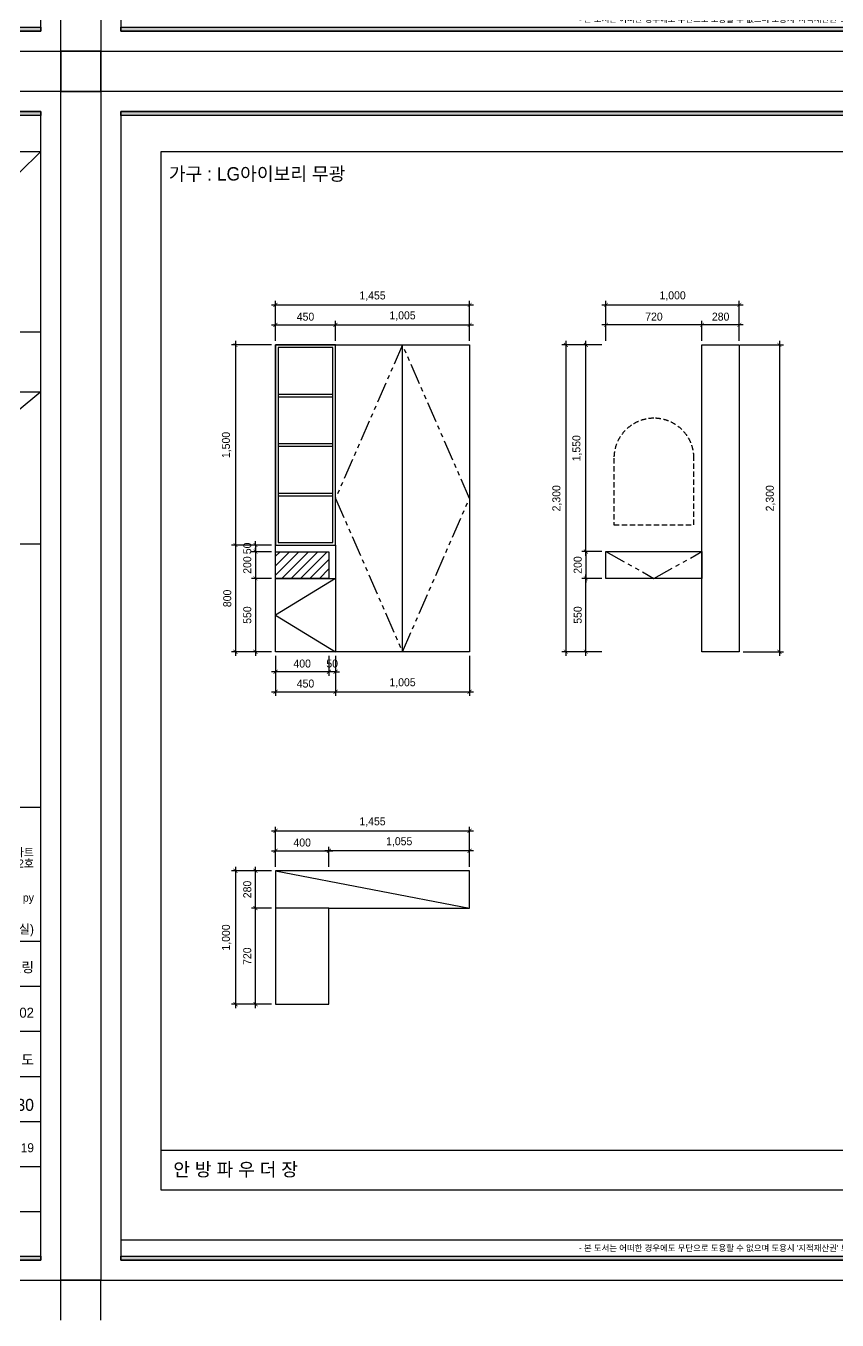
# Model space of a CAD drawing. Header units: inches. Extents: x 4374 to 164780, y 597 to 50243.
# Drawn here: x 86011 to 92093, y 15973 to 25673 of the extents above; entities that cross this region are included whole.
import ezdxf
from ezdxf.enums import TextEntityAlignment as Align

# ---------------------------------------------------------------- set-up
doc = ezdxf.new("R2010")
doc.units = ezdxf.units.IN
doc.header["$LTSCALE"] = 50
doc.header["$MEASUREMENT"] = 0
doc.header["$PDSIZE"] = 700.071425
doc.linetypes.add('DH-HID2', pattern=[1.2, 0.8, -0.4])
doc.linetypes.add('PHANTOM2', pattern=[1.25, 0.625, -0.125, 0.125, -0.125, 0.125, -0.125])
for name, color, linetype in [('0-ELC TEXT', 7, 'Continuous'), ('03-WAL NEW', 3, 'Continuous'), ('06-FUR', 6, 'Continuous'), ('06-LIGHT', 4, 'Continuous'), ('3.기호.계단선', 30, 'Continuous'), ('CO-BATH', 6, 'Continuous'), ('F-SYM', 7, 'Continuous'), ('FORM(YOURNAME)-11', 1, 'Continuous'), ('FORM(YOURNAME)-11 @ 1', 1, 'Continuous')]:
    doc.layers.add(name, color=color, linetype=linetype)
doc.styles.add('HY 울릉도 L', font='')
doc.styles.add('YOURNAME', font='HY울릉도M.TTF')
doc.styles.add('코레일둥고', font='Korail_Round_Gothic_Medium.ttf')
doc.styles.get('HY 울릉도 L').set_extended_font_data('HY울릉도L')
doc.dimstyles.new('30', dxfattribs={"dimscale": 30, "dimtxt": 2, "dimasz": 1, "dimexe": 1, "dimexo": 1, "dimgap": 1, "dimtad": 1, "dimdec": 0, "dimrnd": 0.05, "dimdsep": 46, "dimlunit": 6, "dimtxsty": 'HY 울릉도 L', "dimblk": 'ARCHTICK', "dimcen": 2.5, "dimdle": 1, "dimclrd": 133, "dimclre": 133, "dimclrt": 30, "dimadec": 0, "dimazin": 0, "dimtfac": 1, "dimtdec": 0, "dimtix": 1, "dimtmove": 2, "dimatfit": 3, "dimldrblk": 'ARCHTICK', "dimfxl": 0, "dimlwd": -1, "dimlwe": -1, "dimarcsym": 0})

# ---------------------------------------------------------------- blocks, each defined once
blk = doc.blocks.new('FORM-PLAN')
at = {"layer": 'FORM(YOURNAME)-11'}
h = blk.add_hatch(color=256, dxfattribs=at)
h.dxf.hatch_style = 1
h.paths.add_polyline_path([(-71444, 55115), (10556, 55115), (10556, 54915), (-71444, 54915)])
h.paths.add_polyline_path([(-71444, -2085), (10556, -2085), (10556, -2285), (-71444, -2285)])
at = {"layer": 'Defpoints', "color": 158}
for p, q in [((1346, 53115), (10556, 53115)), ((10556, 53115), (1346, 44093)), ((1346, 44093), (10556, 44093)), ((10556, 41093), (1346, 33504)), ((1346, -1285), (-71444, -1285))]:
    blk.add_line(p, q, dxfattribs=at)
at = {"layer": 'Defpoints', "color": 1}
for points in [[(-72444, 58115), (-72444, 56115), (-74444, 56115)], [(11556, 58115), (11556, 56115), (13556, 56115)], [(-72444, -5285), (-72444, -3285), (-74444, -3285)], [(11556, -5285), (11556, -3285), (13556, -3285)]]:
    blk.add_lwpolyline(points, dxfattribs=at)
at = {"layer": 'Defpoints', "color": 158}
for points in [[(-71444, -2285), (10556, -2285), (10556, 55115), (-71444, 55115)], [(-69444, 53115), (-64, 53115), (-64, 1215), (-69444, 1215)]]:
    blk.add_lwpolyline(points, close=True, dxfattribs=at)
at = {"layer": 'FORM(YOURNAME)-11', "color": 14}
for p, q in [((1346, 41093), (10556, 41093)), ((1346, 33504), (10556, 33504)), ((1346, 20344), (10556, 20344)), ((1346, 13651), (10556, 13651)), ((1346, 11398), (10556, 11398)), ((1346, 9146), (10556, 9146)), ((1346, 6893), (10556, 6893)), ((1346, 4641), (10556, 4641)), ((1346, 2388), (10556, 2388)), ((1346, 136), (10556, 136))]:
    blk.add_line(p, q, dxfattribs=at)
at = {"layer": 'FORM(YOURNAME)-11', "color": 250}
blk.add_lwpolyline([(-72444, -3285), (11556, -3285), (11556, 56115), (-72444, 56115)], close=True, dxfattribs=at)
at = {"layer": 'FORM(YOURNAME)-11'}
for points in [[(-71444, 55115), (10556, 55115), (10556, 54915), (-71444, 54915)], [(-71444, -2085), (10556, -2085), (10556, -2285), (-71444, -2285)]]:
    blk.add_lwpolyline(points, close=True, dxfattribs=at)
at = {"layer": 'FORM(YOURNAME)-11', "color": 1, "style": 'YOURNAME'}
blk.add_text("- 본 도서는 어떠한 경우에도 무단으로 도용할 수 없으며 도용시 '지적재산권' 보호에 관한 법률에 의거, 법적 분쟁이 발생합니다.  또한 본 도서에 관한 모든 저작권은 당사에 있습니다. -", height=300, dxfattribs=at).set_placement((-32990, -1685), align=Align.MIDDLE_CENTER)
at = {"layer": 'FORM(YOURNAME)-11', "color": 3, "style": 'YOURNAME'}
for tag, height, p in [('1', 450, (9905, 18188)), ('2', 450, (9905, 17544)), ('3', 450, (9905, 16257)), ('4', 450, (9905, 14326)), ('5', 515, (9905, 12009)), ('6', 515, (9905, 9757)), ('7', 515, (9905, 7504)), ('8', 515, (9905, 5252)), ('9', 515, (9905, 2999)), ('10', 515, (5655, 811)), ('11', 515, (9905, 747)), ('12', 515, (5655, -1441)), ('13', 515, (9905, -1441))]:
    blk.add_attdef(tag, text='', height=height, dxfattribs=at).set_placement(p, align=Align.MIDDLE_RIGHT)
blk = doc.blocks.new('*U580')
at = {"layer": 'F-SYM', "xscale": 0.15, "yscale": 0.15, "zscale": 0.15}
blk.add_blockref('FORM-PLAN', (84541.1, 25975.3), dxfattribs=at)
blk = doc.blocks.new('*U582')
at = {"layer": 'F-SYM', "xscale": 0.15, "yscale": 0.15, "zscale": 0.15}
blk.add_blockref('FORM-PLAN', (97441.1, 25975.3), dxfattribs=at)
blk = doc.blocks.new('*U583')
at = {"layer": 'F-SYM'}
ref = blk.add_blockref('FORM-PLAN', (84541.1, 16765.3), dxfattribs=dict(at, xscale=0.15, yscale=0.15, zscale=0.15))
ref.add_attrib('4', '2300mm(거실)', dxfattribs={"layer": 'FORM(YOURNAME)-11 @ 1', "color": 3, "height": 67.5, "style": 'YOURNAME'}).set_placement((86071.8, 18903), align=Align.MIDDLE_RIGHT)
ref.add_attrib('3', ' m2 / py', dxfattribs={"layer": 'FORM(YOURNAME)-11 @ 1', "color": 3, "height": 60, "style": 'YOURNAME'}).set_placement((86071.8, 19139.2), align=Align.MIDDLE_RIGHT)
ref.add_attrib('2', '102동 702호', dxfattribs={"layer": 'FORM(YOURNAME)-11 @ 1', "color": 3, "height": 60, "style": 'YOURNAME'}).set_placement((86071.8, 19394.5), align=Align.MIDDLE_RIGHT)
ref.add_attrib('1', '한라중흥아파트', dxfattribs={"layer": 'FORM(YOURNAME)-11 @ 1', "color": 3, "height": 60, "style": 'YOURNAME'}).set_placement((86071.8, 19478.1), align=Align.MIDDLE_RIGHT)
ref.add_attrib('5', '아파트 리모델링', dxfattribs={"layer": 'FORM(YOURNAME)-11 @ 1', "color": 3, "height": 75, "style": 'YOURNAME'}).set_placement((86071.8, 18617.3), align=Align.MIDDLE_RIGHT)
ref.add_attrib('6', '한라중흥 107-702', dxfattribs={"layer": 'FORM(YOURNAME)-11 @ 1', "color": 3, "height": 75, "style": 'YOURNAME'}).set_placement((86071.8, 18276.9), align=Align.MIDDLE_RIGHT)
ref.add_attrib('7', '가 구 상 세 도', dxfattribs={"layer": 'FORM(YOURNAME)-11 @ 1', "color": 3, "height": 75, "style": 'YOURNAME'}).set_placement((86071.8, 17924.2), align=Align.MIDDLE_RIGHT)
ref.add_attrib('8', 'A1:1/00 A3:1/30', dxfattribs={"layer": 'FORM(YOURNAME)-11 @ 1', "color": 3, "height": 90, "style": 'YOURNAME'}).set_placement((86071.8, 17585.9), align=Align.MIDDLE_RIGHT)
ref.add_attrib('9', '24.08.19', dxfattribs={"layer": 'FORM(YOURNAME)-11 @ 1', "color": 3, "height": 67.5, "style": 'YOURNAME'}).set_placement((86071.8, 17264.5), align=Align.MIDDLE_RIGHT)
blk = doc.blocks.new('*U584')
at = {"layer": 'F-SYM', "xscale": 0.15, "yscale": 0.15, "zscale": 0.15}
blk.add_blockref('FORM-PLAN', (97441.1, 16765.3), dxfattribs=at)
blk = doc.blocks.new('_ArchTick')
at = {"color": 0, "linetype": 'ByBlock', "const_width": 0.15}
blk.add_lwpolyline([(-0.5, -0.5), (0.5, 0.5)], dxfattribs=at)
blk = doc.blocks.new('*D520')
at = {"layer": '06-FUR', "color": 133}
for p, q in [((87852.8, 23282), (87552.8, 23282)), ((87582.8, 23312), (87582.8, 21752)), ((87852.8, 21782), (87552.8, 21782))]:
    blk.add_line(p, q, dxfattribs=at)
at = {"layer": 'Defpoints', "color": 0}
for p in [(87882.8, 23282), (87582.8, 21782), (87882.8, 21782)]:
    blk.add_point(p, dxfattribs=at)
at = {"layer": '06-FUR', "color": 133, "xscale": 30, "yscale": 30, "zscale": 30}
for p, rotation in [((87582.8, 23282), 90), ((87582.8, 21782), 270)]:
    blk.add_blockref('_ArchTick', p, dxfattribs=dict(at, rotation=rotation))
at = {"layer": '06-FUR', "color": 30, "insert": (87516.8, 22532), "char_height": 60, "attachment_point": 5, "rotation": 90, "style": 'HY 울릉도 L'}
blk.add_mtext('1,500', dxfattribs=at)
blk = doc.blocks.new('*D521')
at = {"layer": '06-FUR', "color": 133}
for p, q in [((87852.8, 21782), (87552.8, 21782)), ((87582.8, 21812), (87582.8, 20952)), ((87852.8, 20982), (87552.8, 20982))]:
    blk.add_line(p, q, dxfattribs=at)
at = {"layer": 'Defpoints', "color": 0}
for p in [(87882.8, 21782), (87582.8, 20982), (87882.8, 20982)]:
    blk.add_point(p, dxfattribs=at)
at = {"layer": '06-FUR', "color": 133, "xscale": 30, "yscale": 30, "zscale": 30}
for p, rotation in [((87582.8, 21782), 90), ((87582.8, 20982), 270)]:
    blk.add_blockref('_ArchTick', p, dxfattribs=dict(at, rotation=rotation))
at = {"layer": '06-FUR', "color": 30, "insert": (87521.5, 21382), "char_height": 60, "attachment_point": 5, "rotation": 90, "style": 'HY 울릉도 L'}
blk.add_mtext('800', dxfattribs=at)
blk = doc.blocks.new('*D522')
at = {"layer": '06-FUR', "color": 133}
for p, q in [((87852.8, 21782), (87702.8, 21782)), ((87852.8, 21732), (87702.8, 21732)), ((87732.8, 21782), (87732.8, 21812)), ((87732.8, 21782), (87732.8, 21732)), ((87732.8, 21732), (87732.8, 21702))]:
    blk.add_line(p, q, dxfattribs=at)
at = {"layer": 'Defpoints', "color": 0}
for p in [(87732.8, 21732), (87882.8, 21782), (87882.8, 21732)]:
    blk.add_point(p, dxfattribs=at)
at = {"layer": '06-FUR', "color": 133, "xscale": 30, "yscale": 30, "zscale": 30}
for p, rotation in [((87732.8, 21782), 270), ((87732.8, 21732), 90)]:
    blk.add_blockref('_ArchTick', p, dxfattribs=dict(at, rotation=rotation))
at = {"layer": '06-FUR', "color": 30, "insert": (87671.5, 21757), "char_height": 60, "attachment_point": 5, "rotation": 90, "style": 'HY 울릉도 L'}
blk.add_mtext('50', dxfattribs=at)
blk = doc.blocks.new('*D523')
at = {"layer": '06-FUR', "color": 133}
for p, q in [((87852.8, 21732), (87702.8, 21732)), ((87732.8, 21732), (87732.8, 21762)), ((87732.8, 21732), (87732.8, 21532)), ((87852.8, 21532), (87702.8, 21532)), ((87732.8, 21532), (87732.8, 21502))]:
    blk.add_line(p, q, dxfattribs=at)
at = {"layer": 'Defpoints', "color": 0}
for p in [(87882.8, 21732), (87732.8, 21532), (87882.8, 21532)]:
    blk.add_point(p, dxfattribs=at)
at = {"layer": '06-FUR', "color": 133, "xscale": 30, "yscale": 30, "zscale": 30}
for p, rotation in [((87732.8, 21732), 270), ((87732.8, 21532), 90)]:
    blk.add_blockref('_ArchTick', p, dxfattribs=dict(at, rotation=rotation))
at = {"layer": '06-FUR', "color": 30, "insert": (87671.5, 21632), "char_height": 60, "attachment_point": 5, "rotation": 90, "style": 'HY 울릉도 L'}
blk.add_mtext('200', dxfattribs=at)
blk = doc.blocks.new('*D524')
at = {"layer": '06-FUR', "color": 133}
for p, q in [((87732.8, 21562), (87732.8, 20952)), ((87852.8, 21532), (87702.8, 21532)), ((87852.8, 20982), (87702.8, 20982))]:
    blk.add_line(p, q, dxfattribs=at)
at = {"layer": 'Defpoints', "color": 0}
for p in [(87882.8, 21532), (87732.8, 20982), (87882.8, 20982)]:
    blk.add_point(p, dxfattribs=at)
at = {"layer": '06-FUR', "color": 133, "xscale": 30, "yscale": 30, "zscale": 30}
for p, rotation in [((87732.8, 21532), 90), ((87732.8, 20982), 270)]:
    blk.add_blockref('_ArchTick', p, dxfattribs=dict(at, rotation=rotation))
at = {"layer": '06-FUR', "color": 30, "insert": (87671.5, 21257), "char_height": 60, "attachment_point": 5, "rotation": 90, "style": 'HY 울릉도 L'}
blk.add_mtext('550', dxfattribs=at)
blk = doc.blocks.new('*D525')
at = {"layer": '06-FUR', "color": 133}
for p, q in [((87852.8, 23432), (88362.8, 23432)), ((87882.8, 23312), (87882.8, 23462)), ((88332.8, 23312), (88332.8, 23462))]:
    blk.add_line(p, q, dxfattribs=at)
at = {"layer": 'Defpoints', "color": 0}
for p in [(88332.8, 23432), (87882.8, 23282), (88332.8, 23282)]:
    blk.add_point(p, dxfattribs=at)
at = {"layer": '06-FUR', "color": 133, "xscale": 30, "yscale": 30, "zscale": 30, "rotation": 180}
blk.add_blockref('_ArchTick', (87882.8, 23432), dxfattribs=at)
at = {"layer": '06-FUR', "color": 133, "xscale": 30, "yscale": 30, "zscale": 30}
blk.add_blockref('_ArchTick', (88332.8, 23432), dxfattribs=at)
at = {"layer": '06-FUR', "color": 30, "insert": (88107.8, 23493.3), "char_height": 60, "attachment_point": 5, "style": 'HY 울릉도 L'}
blk.add_mtext('450', dxfattribs=at)
blk = doc.blocks.new('*D526')
at = {"layer": '06-FUR', "color": 133}
for p, q in [((88302.8, 23432), (89367.8, 23432)), ((88332.8, 23312), (88332.8, 23462)), ((89337.8, 23312), (89337.8, 23462))]:
    blk.add_line(p, q, dxfattribs=at)
at = {"layer": 'Defpoints', "color": 0}
for p in [(89337.8, 23432), (88332.8, 23282), (89337.8, 23282)]:
    blk.add_point(p, dxfattribs=at)
at = {"layer": '06-FUR', "color": 133, "xscale": 30, "yscale": 30, "zscale": 30, "rotation": 180}
blk.add_blockref('_ArchTick', (88332.8, 23432), dxfattribs=at)
at = {"layer": '06-FUR', "color": 133, "xscale": 30, "yscale": 30, "zscale": 30}
blk.add_blockref('_ArchTick', (89337.8, 23432), dxfattribs=at)
at = {"layer": '06-FUR', "color": 30, "insert": (88835.3, 23498), "char_height": 60, "attachment_point": 5, "style": 'HY 울릉도 L'}
blk.add_mtext('1,005', dxfattribs=at)
blk = doc.blocks.new('*D527')
at = {"layer": '06-FUR', "color": 133}
for p, q in [((87852.8, 23582), (89367.8, 23582)), ((87882.8, 23312), (87882.8, 23612)), ((89337.8, 23312), (89337.8, 23612))]:
    blk.add_line(p, q, dxfattribs=at)
at = {"layer": 'Defpoints', "color": 0}
for p in [(89337.8, 23582), (87882.8, 23282), (89337.8, 23282)]:
    blk.add_point(p, dxfattribs=at)
at = {"layer": '06-FUR', "color": 133, "xscale": 30, "yscale": 30, "zscale": 30, "rotation": 180}
blk.add_blockref('_ArchTick', (87882.8, 23582), dxfattribs=at)
at = {"layer": '06-FUR', "color": 133, "xscale": 30, "yscale": 30, "zscale": 30}
blk.add_blockref('_ArchTick', (89337.8, 23582), dxfattribs=at)
at = {"layer": '06-FUR', "color": 30, "insert": (88610.3, 23647.3), "char_height": 60, "attachment_point": 5, "style": 'HY 울릉도 L'}
blk.add_mtext('1,455', dxfattribs=at)
blk = doc.blocks.new('*D528')
at = {"layer": '06-FUR', "color": 133}
for p, q in [((87882.8, 20952), (87882.8, 20652)), ((88332.8, 20952), (88332.8, 20652)), ((87852.8, 20682), (88362.8, 20682))]:
    blk.add_line(p, q, dxfattribs=at)
at = {"layer": 'Defpoints', "color": 0}
for p in [(87882.8, 20982), (88332.8, 20982), (88332.8, 20682)]:
    blk.add_point(p, dxfattribs=at)
at = {"layer": '06-FUR', "color": 133, "xscale": 30, "yscale": 30, "zscale": 30, "rotation": 180}
blk.add_blockref('_ArchTick', (87882.8, 20682), dxfattribs=at)
at = {"layer": '06-FUR', "color": 133, "xscale": 30, "yscale": 30, "zscale": 30}
blk.add_blockref('_ArchTick', (88332.8, 20682), dxfattribs=at)
at = {"layer": '06-FUR', "color": 30, "insert": (88107.8, 20743.3), "char_height": 60, "attachment_point": 5, "style": 'HY 울릉도 L'}
blk.add_mtext('450', dxfattribs=at)
blk = doc.blocks.new('*D529')
at = {"layer": '06-FUR', "color": 133}
for p, q in [((88332.8, 20952), (88332.8, 20652)), ((89337.8, 20952), (89337.8, 20652)), ((88302.8, 20682), (89367.8, 20682))]:
    blk.add_line(p, q, dxfattribs=at)
at = {"layer": 'Defpoints', "color": 0}
for p in [(88332.8, 20982), (89337.8, 20982), (89337.8, 20682)]:
    blk.add_point(p, dxfattribs=at)
at = {"layer": '06-FUR', "color": 133, "xscale": 30, "yscale": 30, "zscale": 30, "rotation": 180}
blk.add_blockref('_ArchTick', (88332.8, 20682), dxfattribs=at)
at = {"layer": '06-FUR', "color": 133, "xscale": 30, "yscale": 30, "zscale": 30}
blk.add_blockref('_ArchTick', (89337.8, 20682), dxfattribs=at)
at = {"layer": '06-FUR', "color": 30, "insert": (88835.3, 20748), "char_height": 60, "attachment_point": 5, "style": 'HY 울릉도 L'}
blk.add_mtext('1,005', dxfattribs=at)
blk = doc.blocks.new('*D530')
at = {"layer": '06-FUR', "color": 133}
for p, q in [((88282.8, 20952), (88282.8, 20802)), ((88332.8, 20952), (88332.8, 20802)), ((88282.8, 20832), (88252.8, 20832)), ((88332.8, 20832), (88282.8, 20832)), ((88332.8, 20832), (88362.8, 20832))]:
    blk.add_line(p, q, dxfattribs=at)
at = {"layer": 'Defpoints', "color": 0}
for p in [(88282.8, 20982), (88332.8, 20982), (88282.8, 20832)]:
    blk.add_point(p, dxfattribs=at)
at = {"layer": '06-FUR', "color": 133, "xscale": 30, "yscale": 30, "zscale": 30}
blk.add_blockref('_ArchTick', (88282.8, 20832), dxfattribs=at)
at = {"layer": '06-FUR', "color": 133, "xscale": 30, "yscale": 30, "zscale": 30, "rotation": 180}
blk.add_blockref('_ArchTick', (88332.8, 20832), dxfattribs=at)
at = {"layer": '06-FUR', "color": 30, "insert": (88307.8, 20893.3), "char_height": 60, "attachment_point": 5, "style": 'HY 울릉도 L'}
blk.add_mtext('50', dxfattribs=at)
blk = doc.blocks.new('*D531')
at = {"layer": '06-FUR', "color": 133}
for p, q in [((87882.8, 20952), (87882.8, 20802)), ((88282.8, 20952), (88282.8, 20802)), ((88312.8, 20832), (87852.8, 20832))]:
    blk.add_line(p, q, dxfattribs=at)
at = {"layer": 'Defpoints', "color": 0}
for p in [(87882.8, 20982), (88282.8, 20982), (87882.8, 20832)]:
    blk.add_point(p, dxfattribs=at)
at = {"layer": '06-FUR', "color": 133, "xscale": 30, "yscale": 30, "zscale": 30, "rotation": 180}
blk.add_blockref('_ArchTick', (87882.8, 20832), dxfattribs=at)
at = {"layer": '06-FUR', "color": 133, "xscale": 30, "yscale": 30, "zscale": 30}
blk.add_blockref('_ArchTick', (88282.8, 20832), dxfattribs=at)
at = {"layer": '06-FUR', "color": 30, "insert": (88082.8, 20893.3), "char_height": 60, "attachment_point": 5, "style": 'HY 울릉도 L'}
blk.add_mtext('400', dxfattribs=at)
blk = doc.blocks.new('*D532')
at = {"layer": '06-FUR', "color": 133}
for p, q in [((90330.1, 23582.3), (91390.1, 23582.3)), ((90360.1, 23312.3), (90360.1, 23612.3)), ((91360.1, 23312.3), (91360.1, 23612.3))]:
    blk.add_line(p, q, dxfattribs=at)
at = {"layer": 'Defpoints', "color": 0}
for p in [(91360.1, 23582.3), (90360.1, 23282.3), (91360.1, 23282.3)]:
    blk.add_point(p, dxfattribs=at)
at = {"layer": '06-FUR', "color": 133, "xscale": 30, "yscale": 30, "zscale": 30, "rotation": 180}
blk.add_blockref('_ArchTick', (90360.1, 23582.3), dxfattribs=at)
at = {"layer": '06-FUR', "color": 133, "xscale": 30, "yscale": 30, "zscale": 30}
blk.add_blockref('_ArchTick', (91360.1, 23582.3), dxfattribs=at)
at = {"layer": '06-FUR', "color": 30, "insert": (90860.1, 23648.2), "char_height": 60, "attachment_point": 5, "style": 'HY 울릉도 L'}
blk.add_mtext('1,000', dxfattribs=at)
blk = doc.blocks.new('*D533')
at = {"layer": '06-FUR', "color": 133}
for p, q in [((91390.1, 23432.3), (91050.1, 23432.3)), ((91080.1, 23312.3), (91080.1, 23462.3)), ((91360.1, 23312.3), (91360.1, 23462.3))]:
    blk.add_line(p, q, dxfattribs=at)
at = {"layer": 'Defpoints', "color": 0}
for p in [(91080.1, 23432.3), (91080.1, 23282.3), (91360.1, 23282.3)]:
    blk.add_point(p, dxfattribs=at)
at = {"layer": '06-FUR', "color": 133, "xscale": 30, "yscale": 30, "zscale": 30, "rotation": 180}
blk.add_blockref('_ArchTick', (91080.1, 23432.3), dxfattribs=at)
at = {"layer": '06-FUR', "color": 133, "xscale": 30, "yscale": 30, "zscale": 30}
blk.add_blockref('_ArchTick', (91360.1, 23432.3), dxfattribs=at)
at = {"layer": '06-FUR', "color": 30, "insert": (91220.1, 23493.6), "char_height": 60, "attachment_point": 5, "style": 'HY 울릉도 L'}
blk.add_mtext('280', dxfattribs=at)
blk = doc.blocks.new('*D534')
at = {"layer": '06-FUR', "color": 133}
for p, q in [((91110.1, 23432.3), (90330.1, 23432.3)), ((90360.1, 23312.3), (90360.1, 23462.3)), ((91080.1, 23312.3), (91080.1, 23462.3))]:
    blk.add_line(p, q, dxfattribs=at)
at = {"layer": 'Defpoints', "color": 0}
for p in [(90360.1, 23432.3), (90360.1, 23282.3), (91080.1, 23282.3)]:
    blk.add_point(p, dxfattribs=at)
at = {"layer": '06-FUR', "color": 133, "xscale": 30, "yscale": 30, "zscale": 30, "rotation": 180}
blk.add_blockref('_ArchTick', (90360.1, 23432.3), dxfattribs=at)
at = {"layer": '06-FUR', "color": 133, "xscale": 30, "yscale": 30, "zscale": 30}
blk.add_blockref('_ArchTick', (91080.1, 23432.3), dxfattribs=at)
at = {"layer": '06-FUR', "color": 30, "insert": (90720.1, 23493.6), "char_height": 60, "attachment_point": 5, "style": 'HY 울릉도 L'}
blk.add_mtext('720', dxfattribs=at)
blk = doc.blocks.new('*D535')
at = {"layer": '06-FUR', "color": 133}
for p, q in [((91367.1, 23282.3), (91690.1, 23282.3)), ((91660.1, 23312.3), (91660.1, 20952.3)), ((91390.1, 20982.3), (91690.1, 20982.3))]:
    blk.add_line(p, q, dxfattribs=at)
at = {"layer": 'Defpoints', "color": 0}
for p in [(91337.1, 23282.3), (91360.1, 20982.3), (91660.1, 20982.3)]:
    blk.add_point(p, dxfattribs=at)
at = {"layer": '06-FUR', "color": 133, "xscale": 30, "yscale": 30, "zscale": 30}
for p, rotation in [((91660.1, 23282.3), 90), ((91660.1, 20982.3), 270)]:
    blk.add_blockref('_ArchTick', p, dxfattribs=dict(at, rotation=rotation))
at = {"layer": '06-FUR', "color": 30, "insert": (91594.1, 22132.3), "char_height": 60, "attachment_point": 5, "rotation": 90, "style": 'HY 울릉도 L'}
blk.add_mtext('2,300', dxfattribs=at)
blk = doc.blocks.new('*D536')
at = {"layer": '06-FUR', "color": 133}
for p, q in [((90210.1, 20952.3), (90210.1, 21562)), ((90330.1, 21532), (90180.1, 21532)), ((90330.1, 20982.3), (90180.1, 20982.3))]:
    blk.add_line(p, q, dxfattribs=at)
at = {"layer": 'Defpoints', "color": 0}
for p in [(90210.1, 21532), (90360.1, 21532), (90360.1, 20982.3)]:
    blk.add_point(p, dxfattribs=at)
at = {"layer": '06-FUR', "color": 133, "xscale": 30, "yscale": 30, "zscale": 30}
for p, rotation in [((90210.1, 21532), 90), ((90210.1, 20982.3), 270)]:
    blk.add_blockref('_ArchTick', p, dxfattribs=dict(at, rotation=rotation))
at = {"layer": '06-FUR', "color": 30, "insert": (90148.8, 21257.2), "char_height": 60, "attachment_point": 5, "rotation": 90, "style": 'HY 울릉도 L'}
blk.add_mtext('550', dxfattribs=at)
blk = doc.blocks.new('*D537')
at = {"layer": '06-FUR', "color": 133}
for p, q in [((90330.1, 21732.3), (90180.1, 21732.3)), ((90210.1, 21732.3), (90210.1, 21762.3)), ((90210.1, 21732.3), (90210.1, 21532)), ((90330.1, 21532), (90180.1, 21532)), ((90210.1, 21532), (90210.1, 21502))]:
    blk.add_line(p, q, dxfattribs=at)
at = {"layer": 'Defpoints', "color": 0}
for p in [(90360.1, 21732.3), (90210.1, 21532), (90360.1, 21532)]:
    blk.add_point(p, dxfattribs=at)
at = {"layer": '06-FUR', "color": 133, "xscale": 30, "yscale": 30, "zscale": 30}
for p, rotation in [((90210.1, 21732.3), 270), ((90210.1, 21532), 90)]:
    blk.add_blockref('_ArchTick', p, dxfattribs=dict(at, rotation=rotation))
at = {"layer": '06-FUR', "color": 30, "insert": (90148.9, 21632.2), "char_height": 60, "attachment_point": 5, "rotation": 90, "style": 'HY 울릉도 L'}
blk.add_mtext('200', dxfattribs=at)
blk = doc.blocks.new('*D538')
at = {"layer": '06-FUR', "color": 133}
for p, q in [((90330.1, 23282.3), (90180.1, 23282.3)), ((90210.1, 21702.3), (90210.1, 23312.3)), ((90330.1, 21732.3), (90180.1, 21732.3))]:
    blk.add_line(p, q, dxfattribs=at)
at = {"layer": 'Defpoints', "color": 0}
for p in [(90210.1, 23282.3), (90360.1, 23282.3), (90360.1, 21732.3)]:
    blk.add_point(p, dxfattribs=at)
at = {"layer": '06-FUR', "color": 133, "xscale": 30, "yscale": 30, "zscale": 30}
for p, rotation in [((90210.1, 23282.3), 90), ((90210.1, 21732.3), 270)]:
    blk.add_blockref('_ArchTick', p, dxfattribs=dict(at, rotation=rotation))
at = {"layer": '06-FUR', "color": 30, "insert": (90144.2, 22507.3), "char_height": 60, "attachment_point": 5, "rotation": 90, "style": 'HY 울릉도 L'}
blk.add_mtext('1,550', dxfattribs=at)
blk = doc.blocks.new('*D539')
at = {"layer": '06-FUR', "color": 133}
for p, q in [((90330.1, 23282.3), (90030.1, 23282.3)), ((90060.1, 23312.3), (90060.1, 20952.3)), ((90330.1, 20982.3), (90030.1, 20982.3))]:
    blk.add_line(p, q, dxfattribs=at)
at = {"layer": 'Defpoints', "color": 0}
for p in [(90360.1, 23282.3), (90060.1, 20982.3), (90360.1, 20982.3)]:
    blk.add_point(p, dxfattribs=at)
at = {"layer": '06-FUR', "color": 133, "xscale": 30, "yscale": 30, "zscale": 30}
for p, rotation in [((90060.1, 23282.3), 90), ((90060.1, 20982.3), 270)]:
    blk.add_blockref('_ArchTick', p, dxfattribs=dict(at, rotation=rotation))
at = {"layer": '06-FUR', "color": 30, "insert": (89994.1, 22132.3), "char_height": 60, "attachment_point": 5, "rotation": 90, "style": 'HY 울릉도 L'}
blk.add_mtext('2,300', dxfattribs=at)
blk = doc.blocks.new('*D540')
at = {"layer": '06-FUR', "color": 133}
for p, q in [((87852.8, 19640.4), (89367.8, 19640.4)), ((87882.8, 19370.4), (87882.8, 19670.4)), ((89337.8, 19370.4), (89337.8, 19670.4))]:
    blk.add_line(p, q, dxfattribs=at)
at = {"layer": 'Defpoints', "color": 0}
for p in [(89337.8, 19640.4), (87882.8, 19340.4), (89337.8, 19340.4)]:
    blk.add_point(p, dxfattribs=at)
at = {"layer": '06-FUR', "color": 133, "xscale": 30, "yscale": 30, "zscale": 30, "rotation": 180}
blk.add_blockref('_ArchTick', (87882.8, 19640.4), dxfattribs=at)
at = {"layer": '06-FUR', "color": 133, "xscale": 30, "yscale": 30, "zscale": 30}
blk.add_blockref('_ArchTick', (89337.8, 19640.4), dxfattribs=at)
at = {"layer": '06-FUR', "color": 30, "insert": (88610.3, 19705.7), "char_height": 60, "attachment_point": 5, "style": 'HY 울릉도 L'}
blk.add_mtext('1,455', dxfattribs=at)
blk = doc.blocks.new('*D541')
at = {"layer": '06-FUR', "color": 133}
for p, q in [((87852.8, 19340.4), (87552.8, 19340.4)), ((87582.8, 19370.4), (87582.8, 18310.4)), ((87852.8, 18340.4), (87552.8, 18340.4))]:
    blk.add_line(p, q, dxfattribs=at)
at = {"layer": 'Defpoints', "color": 0}
for p in [(87882.8, 19340.4), (87582.8, 18340.4), (87882.8, 18340.4)]:
    blk.add_point(p, dxfattribs=at)
at = {"layer": '06-FUR', "color": 133, "xscale": 30, "yscale": 30, "zscale": 30}
for p, rotation in [((87582.8, 19340.4), 90), ((87582.8, 18340.4), 270)]:
    blk.add_blockref('_ArchTick', p, dxfattribs=dict(at, rotation=rotation))
at = {"layer": '06-FUR', "color": 30, "insert": (87516.8, 18840.4), "char_height": 60, "attachment_point": 5, "rotation": 90, "style": 'HY 울릉도 L'}
blk.add_mtext('1,000', dxfattribs=at)
blk = doc.blocks.new('*D542')
at = {"layer": '06-FUR', "color": 133}
for p, q in [((87852.8, 19060.4), (87702.8, 19060.4)), ((87732.8, 18310.4), (87732.8, 19090.4)), ((87852.8, 18340.4), (87702.8, 18340.4))]:
    blk.add_line(p, q, dxfattribs=at)
at = {"layer": 'Defpoints', "color": 0}
for p in [(87732.8, 19060.4), (87882.8, 19060.4), (87882.8, 18340.4)]:
    blk.add_point(p, dxfattribs=at)
at = {"layer": '06-FUR', "color": 133, "xscale": 30, "yscale": 30, "zscale": 30}
for p, rotation in [((87732.8, 19060.4), 90), ((87732.8, 18340.4), 270)]:
    blk.add_blockref('_ArchTick', p, dxfattribs=dict(at, rotation=rotation))
at = {"layer": '06-FUR', "color": 30, "insert": (87671.5, 18700.4), "char_height": 60, "attachment_point": 5, "rotation": 90, "style": 'HY 울릉도 L'}
blk.add_mtext('720', dxfattribs=at)
blk = doc.blocks.new('*D543')
at = {"layer": '06-FUR', "color": 133}
for p, q in [((87852.8, 19340.4), (87702.8, 19340.4)), ((87732.8, 19030.4), (87732.8, 19370.4)), ((87852.8, 19060.4), (87702.8, 19060.4))]:
    blk.add_line(p, q, dxfattribs=at)
at = {"layer": 'Defpoints', "color": 0}
for p in [(87732.8, 19340.4), (87882.8, 19340.4), (87882.8, 19060.4)]:
    blk.add_point(p, dxfattribs=at)
at = {"layer": '06-FUR', "color": 133, "xscale": 30, "yscale": 30, "zscale": 30}
for p, rotation in [((87732.8, 19340.4), 90), ((87732.8, 19060.4), 270)]:
    blk.add_blockref('_ArchTick', p, dxfattribs=dict(at, rotation=rotation))
at = {"layer": '06-FUR', "color": 30, "insert": (87671.5, 19200.4), "char_height": 60, "attachment_point": 5, "rotation": 90, "style": 'HY 울릉도 L'}
blk.add_mtext('280', dxfattribs=at)
blk = doc.blocks.new('*D544')
at = {"layer": '06-FUR', "color": 133}
for p, q in [((87882.8, 19370.4), (87882.8, 19520.4)), ((88282.8, 19370.4), (88282.8, 19520.4)), ((87852.8, 19490.4), (88312.8, 19490.4))]:
    blk.add_line(p, q, dxfattribs=at)
at = {"layer": 'Defpoints', "color": 0}
for p in [(88282.8, 19490.4), (87882.8, 19340.4), (88282.8, 19340.4)]:
    blk.add_point(p, dxfattribs=at)
at = {"layer": '06-FUR', "color": 133, "xscale": 30, "yscale": 30, "zscale": 30, "rotation": 180}
blk.add_blockref('_ArchTick', (87882.8, 19490.4), dxfattribs=at)
at = {"layer": '06-FUR', "color": 133, "xscale": 30, "yscale": 30, "zscale": 30}
blk.add_blockref('_ArchTick', (88282.8, 19490.4), dxfattribs=at)
at = {"layer": '06-FUR', "color": 30, "insert": (88082.8, 19551.7), "char_height": 60, "attachment_point": 5, "style": 'HY 울릉도 L'}
blk.add_mtext('400', dxfattribs=at)
blk = doc.blocks.new('*D545')
at = {"layer": '06-FUR', "color": 133}
for p, q in [((88282.8, 19370.4), (88282.8, 19520.4)), ((89337.8, 19370.4), (89337.8, 19520.4)), ((89367.8, 19490.4), (88252.8, 19490.4))]:
    blk.add_line(p, q, dxfattribs=at)
at = {"layer": 'Defpoints', "color": 0}
for p in [(88282.8, 19490.4), (88282.8, 19340.4), (89337.8, 19340.4)]:
    blk.add_point(p, dxfattribs=at)
at = {"layer": '06-FUR', "color": 133, "xscale": 30, "yscale": 30, "zscale": 30, "rotation": 180}
blk.add_blockref('_ArchTick', (88282.8, 19490.4), dxfattribs=at)
at = {"layer": '06-FUR', "color": 133, "xscale": 30, "yscale": 30, "zscale": 30}
blk.add_blockref('_ArchTick', (89337.8, 19490.4), dxfattribs=at)
at = {"layer": '06-FUR', "color": 30, "insert": (88810.3, 19556.4), "char_height": 60, "attachment_point": 5, "style": 'HY 울릉도 L'}
blk.add_mtext('1,055', dxfattribs=at)

msp = doc.modelspace()

# ---------------------------------------------------------------- hatches: boundary and pattern name
at = {"layer": '03-WAL NEW'}
h = msp.add_hatch(dxfattribs=at)
h.set_pattern_fill('_USER', color=8, scale=50, angle=45, pattern_type=0)
h.set_pattern_definition([(45, (0, 0), (-35.35534, 35.35534), [])])
h.paths.add_polyline_path([(87882.8, 21532), (87882.8, 21732), (88282.8, 21732), (88282.8, 21532)])

# ---------------------------------------------------------------- linework, layer by layer
at = {"layer": '06-FUR'}
for p, q in [((88835.3, 20982), (88835.3, 23282)), ((87902.8, 22912), (88312.8, 22912)), ((87902.8, 22892), (88312.8, 22892)), ((87902.8, 22542), (88312.8, 22542)), ((87902.8, 22522), (88312.8, 22522)), ((87902.8, 22172), (88312.8, 22172)), ((87902.8, 22152), (88312.8, 22152)), ((88332.8, 21782), (88332.8, 20982)), ((87882.8, 21532), (88332.8, 21532)), ((87882.8, 19340.4), (89337.8, 19060.4)), ((88282.8, 19060.4), (87882.8, 19060.4))]:
    msp.add_line(p, q, dxfattribs=at)
for points in [[(87882.8, 20982), (87882.8, 23282), (89337.8, 23282), (89337.8, 20982)], [(87882.8, 21782), (88332.8, 21782), (88332.8, 23282), (87882.8, 23282)], [(91360.1, 20982.3), (91080.1, 20982.3), (91080.1, 23282.3), (91360.1, 23282.3)], [(87902.8, 21802), (88312.8, 21802), (88312.8, 23262), (87902.8, 23262)], [(87882.8, 21532), (87882.8, 21732), (88282.8, 21732), (88282.8, 21532)], [(90360.1, 21732.3), (91080.1, 21732.3), (91080.1, 21532), (90360.1, 21532)]]:
    msp.add_lwpolyline(points, close=True, dxfattribs=at)
at = {"layer": '06-FUR', "color": 1}
msp.add_lwpolyline([(88332.8, 21532), (87882.8, 21257), (88332.8, 20982)], dxfattribs=at)
at = {"layer": '06-FUR'}
msp.add_lwpolyline([(87882.8, 19340.4), (87882.8, 18340.4), (88282.8, 18340.4), (88282.8, 19060.4), (89337.8, 19060.4), (89337.8, 19340.4), (87882.8, 19340.4)], dxfattribs=at)
at = {"layer": '06-LIGHT', "color": 1, "linetype": 'PHANTOM2', "ltscale": 5}
for points in [[(88835.3, 20982), (89337.8, 22132), (88835.3, 23282), (88332.8, 22132), (88835.3, 20982)], [(90360.1, 21732.3), (90720.1, 21532), (91080.1, 21732.3)]]:
    msp.add_lwpolyline(points, dxfattribs=at)
at = {"layer": 'CO-BATH', "color": 251, "linetype": 'DH-HID2'}
msp.add_lwpolyline([(90420.1, 21932.3), (91020.1, 21932.3), (91020.1, 22432.3, 0.414214), (90720.1, 22732.3), (90720.1, 22732.3, 0.414214), (90420.1, 22432.3)], format="xyb", close=True, dxfattribs=at)
at = {"layer": 'F-SYM'}
msp.add_line((87024.4, 17247.6), (97431.4, 17247.6), dxfattribs=at)

# ---------------------------------------------------------------- block references
at = {"layer": '06-FUR'}
for name in ['*U580', '*U582', '*U583', '*U584']:
    msp.add_blockref(name, (0, 0), dxfattribs=at)

# ---------------------------------------------------------------- texts
at = {"layer": '0-ELC TEXT', "style": '코레일둥고'}
msp.add_text('안 방 파 우 더 장', height=100, dxfattribs=at).set_placement((87116.7, 17051.9))
at = {"layer": '3.기호.계단선', "style": '코레일둥고'}
msp.add_text('가구 : LG아이보리 무광', height=100, dxfattribs=at).set_placement((87083.2, 24514.1))

# ---------------------------------------------------------------- dimensions: what is measured, and where the dimension line sits
at = {"layer": '06-FUR'}
for base, p1, p2, picture, middle in [((89337.8, 23582), (87882.8, 23282), (89337.8, 23282), '*D527', (88610.3, 23647.3)), ((91360.1, 23582.3), (90360.1, 23282.3), (91360.1, 23282.3), '*D532', (90860.1, 23648.2)), ((88332.8, 23432), (87882.8, 23282), (88332.8, 23282), '*D525', (88107.8, 23493.3)), ((89337.8, 23432), (88332.8, 23282), (89337.8, 23282), '*D526', (88835.3, 23498)), ((90360.1, 23432.3), (91080.1, 23282.3), (90360.1, 23282.3), '*D534', (90720.1, 23493.6)), ((91080.1, 23432.3), (91360.1, 23282.3), (91080.1, 23282.3), '*D533', (91220.1, 23493.6)), ((88332.8, 20682), (87882.8, 20982), (88332.8, 20982), '*D528', (88107.8, 20743.3)), ((87882.8, 20832), (88282.8, 20982), (87882.8, 20982), '*D531', (88082.8, 20893.3)), ((88282.8, 20832), (88332.8, 20982), (88282.8, 20982), '*D530', (88307.8, 20893.3)), ((89337.8, 20682), (88332.8, 20982), (89337.8, 20982), '*D529', (88835.3, 20748)), ((89337.8, 19640.4), (87882.8, 19340.4), (89337.8, 19340.4), '*D540', (88610.3, 19705.7)), ((88282.8, 19490.4), (89337.8, 19340.4), (88282.8, 19340.4), '*D545', (88810.3, 19556.4)), ((88282.8, 19490.4), (87882.8, 19340.4), (88282.8, 19340.4), '*D544', (88082.8, 19551.7))]:
    dim = msp.add_linear_dim(base=base, p1=p1, p2=p2, dimstyle='30', override={"dimfxl": 1.25}, dxfattribs=at)
    dim.commit()
    dim.dimension.update_dxf_attribs({"geometry": picture, "text_midpoint": middle})
for base, p1, p2, picture, middle in [((87582.8, 21782), (87882.8, 23282), (87882.8, 21782), '*D520', (87516.8, 22532)), ((90060.1, 20982.3), (90360.1, 23282.3), (90360.1, 20982.3), '*D539', (89994.1, 22132.3)), ((90210.1, 23282.3), (90360.1, 21732.3), (90360.1, 23282.3), '*D538', (90144.2, 22507.3)), ((91660.1, 20982.3), (91337.1, 23282.3), (91360.1, 20982.3), '*D535', (91594.1, 22132.3)), ((87582.8, 20982), (87882.8, 21782), (87882.8, 20982), '*D521', (87521.5, 21382)), ((87732.8, 21732), (87882.8, 21782), (87882.8, 21732), '*D522', (87671.5, 21757)), ((87732.8, 21532), (87882.8, 21732), (87882.8, 21532), '*D523', (87671.5, 21632)), ((90210.1, 21532), (90360.1, 21732.3), (90360.1, 21532), '*D537', (90148.9, 21632.2)), ((87732.8, 20982), (87882.8, 21532), (87882.8, 20982), '*D524', (87671.5, 21257)), ((90210.1, 21532), (90360.1, 20982.3), (90360.1, 21532), '*D536', (90148.8, 21257.2)), ((87582.8, 18340.4), (87882.8, 19340.4), (87882.8, 18340.4), '*D541', (87516.8, 18840.4)), ((87732.8, 19340.4), (87882.8, 19060.4), (87882.8, 19340.4), '*D543', (87671.5, 19200.4)), ((87732.8, 19060.4), (87882.8, 18340.4), (87882.8, 19060.4), '*D542', (87671.5, 18700.4))]:
    dim = msp.add_linear_dim(base=base, p1=p1, p2=p2, angle=90, dimstyle='30', override={"dimfxl": 1.25}, dxfattribs=at)
    dim.commit()
    dim.dimension.update_dxf_attribs({"geometry": picture, "text_midpoint": middle})

doc.saveas('drawing.dxf')
